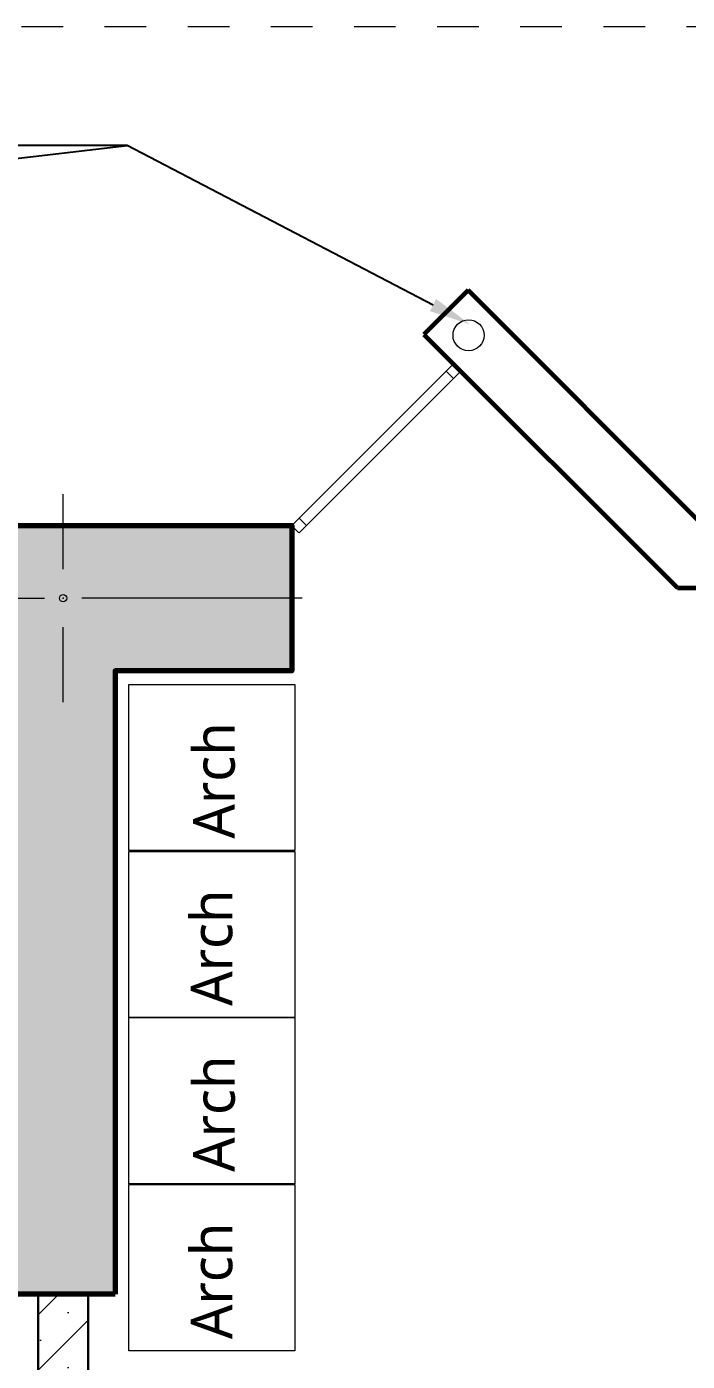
# Model space of a CAD drawing. Header units: millimetres. Extents: x 1 to 121, y 0 to 90.
# Drawn here: x 45.974 to 47.564, y 65.887 to 69.098 of the extents above; entities that cross this region are included whole.
import ezdxf
from ezdxf import colors
from ezdxf.entities.mleader import LeaderData, LeaderLine
from ezdxf.math import Vec2, Vec3

# ---------------------------------------------------------------- set-up
doc = ezdxf.new("R2010")
doc.units = ezdxf.units.MM
doc.linetypes.add('DASHED2', pattern=[0.375, 0.25, -0.125])
doc.linetypes.add('HIDDEN2', pattern=[0.1875, 0.125, -0.0625])
for name, color, linetype, lineweight in [('COLUMNAS 50', 32, 'Continuous', 70), ('Equipamiento SR', 23, 'Continuous', 0), ('GRAFO 0 BLANCO', 7, 'Continuous', 0), ('I.S. CANALETAS', 12, 'Continuous', 0), ('letras sr', 7, 'Continuous', 5), ('Muros el', 144, 'Continuous', 60), ('proyecciones', 1, 'DASHED2', 5), ('Structural - Bearing_Pen_No__20', 1, 'Continuous', 0), ('TABIQUERIA DE DRYWALL', 221, 'Continuous', 30), ('texturas 1', 251, 'Continuous', 5), ('Vanos', 140, 'Continuous', 5)]:
    doc.layers.add(name, color=color, linetype=linetype, lineweight=lineweight)
doc.styles.add('Generales', font='trebuc.ttf', dxfattribs={"height": 0.1})

msp = doc.modelspace()

# ---------------------------------------------------------------- hatches: boundary and pattern name
at = {"layer": 'GRAFO 0 BLANCO', "true_color": 0x939598}
h = msp.add_hatch(color=252, dxfattribs=at)
h.dxf.hatch_style = 1
h.paths.add_polyline_path([(46.612, 67.5485), (46.612, 67.8985), (45.512, 67.8985), (45.512, 67.5485), (45.937, 67.5485), (45.937, 66.0485), (46.187, 66.0485), (46.187, 67.5485)])
at = {"layer": 'texturas 1'}
h = msp.add_hatch(dxfattribs=at)
h.set_pattern_fill('SACNCR', color=256)
h.set_pattern_definition([(45, (-97.18135, 138.39456), (-0.06629126, 0.06629126), []), (45, (-97.11505, 138.39456), (-0.06629126, 0.06629126), [0, -0.09375])])
h.paths.add_polyline_path([(46.122, 64.2744), (46.002, 64.2744), (46.002, 66.0485), (46.122, 66.0485)])

# ---------------------------------------------------------------- linework, layer by layer
at = {"layer": 'COLUMNAS 50', "linetype": 'Continuous'}
msp.add_lwpolyline([(46.187, 66.0485), (45.937, 66.0485), (45.937, 67.5485), (45.512, 67.5485), (45.512, 67.8985), (46.612, 67.8985), (46.612, 67.5485), (46.187, 67.5485)], close=True, dxfattribs=at)
at = {"layer": 'Equipamiento SR'}
for points in [[(46.6199, 67.1159), (46.2199, 67.1159), (46.2199, 67.5159), (46.6199, 67.5159), (46.6199, 67.1159)], [(46.6199, 66.7141), (46.2199, 66.7141), (46.2199, 67.1141), (46.6199, 67.1141), (46.6199, 66.7141)], [(46.6199, 66.3141), (46.2199, 66.3141), (46.2199, 66.7141), (46.6199, 66.7141), (46.6199, 66.3141)], [(46.6199, 65.9123), (46.2199, 65.9123), (46.2199, 66.3123), (46.6199, 66.3123), (46.6199, 65.9123)]]:
    msp.add_lwpolyline(points, dxfattribs=at)
at = {"layer": 'I.S. CANALETAS'}
msp.add_circle((47.0376, 68.356), 0.0375, dxfattribs=at)
at = {"layer": 'Muros el', "ltscale": 0.05}
msp.add_line((47.5399, 67.7485), (47.9598, 67.7485), dxfattribs=at)
for points in [[(47.0363, 68.4642), (46.9302, 68.3581)], [(47.602, 67.8985), (47.0363, 68.4642)], [(46.9302, 68.3581), (47.5399, 67.7485)]]:
    msp.add_lwpolyline(points, dxfattribs=at)
at = {"layer": 'proyecciones', "linetype": 'HIDDEN2', "ltscale": 0.5}
msp.add_lwpolyline([(60.462, 67.8985), (60.462, 69.0985), (31.662, 69.0985), (31.662, 67.8985)], dxfattribs=at)
at = {"layer": 'Structural - Bearing_Pen_No__20', "linetype": 'Continuous'}
for p, q in [((46.062, 67.7935), (46.062, 67.9735)), ((45.487, 67.7235), (46.017, 67.7235)), ((46.637, 67.7235), (46.107, 67.7235)), ((46.062, 67.4735), (46.062, 67.6535))]:
    msp.add_line(p, q, dxfattribs=at)
msp.add_circle((46.062, 67.7235), 0.00871, dxfattribs=at)
msp.add_point((46.062, 67.7235), dxfattribs=at)
at = {"layer": 'TABIQUERIA DE DRYWALL'}
msp.add_lwpolyline([(46.122, 64.2744), (46.002, 64.2744), (46.002, 66.0485), (46.122, 66.0485)], close=True, dxfattribs=at)
at = {"layer": 'Vanos', "color": 7, "linetype": 'Continuous'}
for p, q in [((46.612, 67.8985), (47.001, 68.2874)), ((47.001, 68.2874), (46.9833, 68.2697)), ((47.001, 68.2874), (47.0186, 68.2697)), ((46.6474, 67.8985), (47.001, 68.252)), ((46.9833, 68.2697), (47.001, 68.252)), ((47.001, 68.252), (47.0186, 68.2697)), ((46.6293, 67.8804), (46.6117, 67.8981)), ((46.6474, 67.8985), (46.6297, 67.9162)), ((46.6297, 67.8808), (46.6474, 67.8985))]:
    msp.add_line(p, q, dxfattribs=at)

# ---------------------------------------------------------------- texts
at = {"layer": 'letras sr', "char_height": 0.1, "attachment_point": 3, "rotation": 90, "style": 'Generales'}
for insert in [(46.375, 67.4248), (46.369, 67.0225), (46.375, 66.623), (46.369, 66.2207)]:
    msp.add_mtext_dynamic_manual_height_columns('Arch', width=0.115, gutter_width=1, heights=[0.1165], dxfattribs=dict(at, insert=insert))

# ---------------------------------------------------------------- leaders
at = {"layer": 'letras sr'}
ml = msp.add_multileader_mtext('Standard', dxfattribs=at)
ml.set_content('{\\H0.86957x;Baja montante tubería de agua\\Ppluvial D=3", embebida en tabiquería}', color=256, style='Generales')
ml.set_leader_properties()
ml.build(insert=Vec2(0, 0))
ml.multileader.update_dxf_attribs({"text_right_attachment_type": 6, "dogleg_length": 0.36, "arrow_head_size": 0.1})
ctx = ml.context
ctx.base_point, ctx.char_height, ctx.arrow_head_size, ctx.landing_gap_size, ctx.plane_origin = Vec3(43.3934, 68.884), 0.115, 0.1, 0.09, Vec3(42.6651, 69.2286)
ctx.right_attachment = 6
notes = []
notes.append((ctx, [(1, (1, 1, 0), (46.2165, 68.8124), (-1, 0), 0.36, [(0, [(42.3239, 68.3652)], 0, []), (1, [(47.0407, 68.3825)], 0, [])])]))
ctx.mtext.insert, ctx.mtext.rotation, ctx.mtext.flow_direction = Vec3(43.4834, 68.9557), 6.283185, 5
for ctx, leaders in notes:
    for number, flags, end, landing, length, lines in leaders:
        leader = LeaderData()
        leader.index, (leader.has_last_leader_line, leader.has_dogleg_vector, leader.attachment_direction) = number, flags
        leader.last_leader_point, leader.dogleg_vector, leader.dogleg_length = Vec3(end), Vec3(landing), length
        for number, points, colour, breaks in lines:
            line = LeaderLine()
            line.index, line.vertices, line.color, line.breaks = number, Vec3.list(points), colors.encode_raw_color(colour), breaks
            leader.lines.append(line)
        ctx.leaders.append(leader)

doc.saveas('drawing.dxf')
